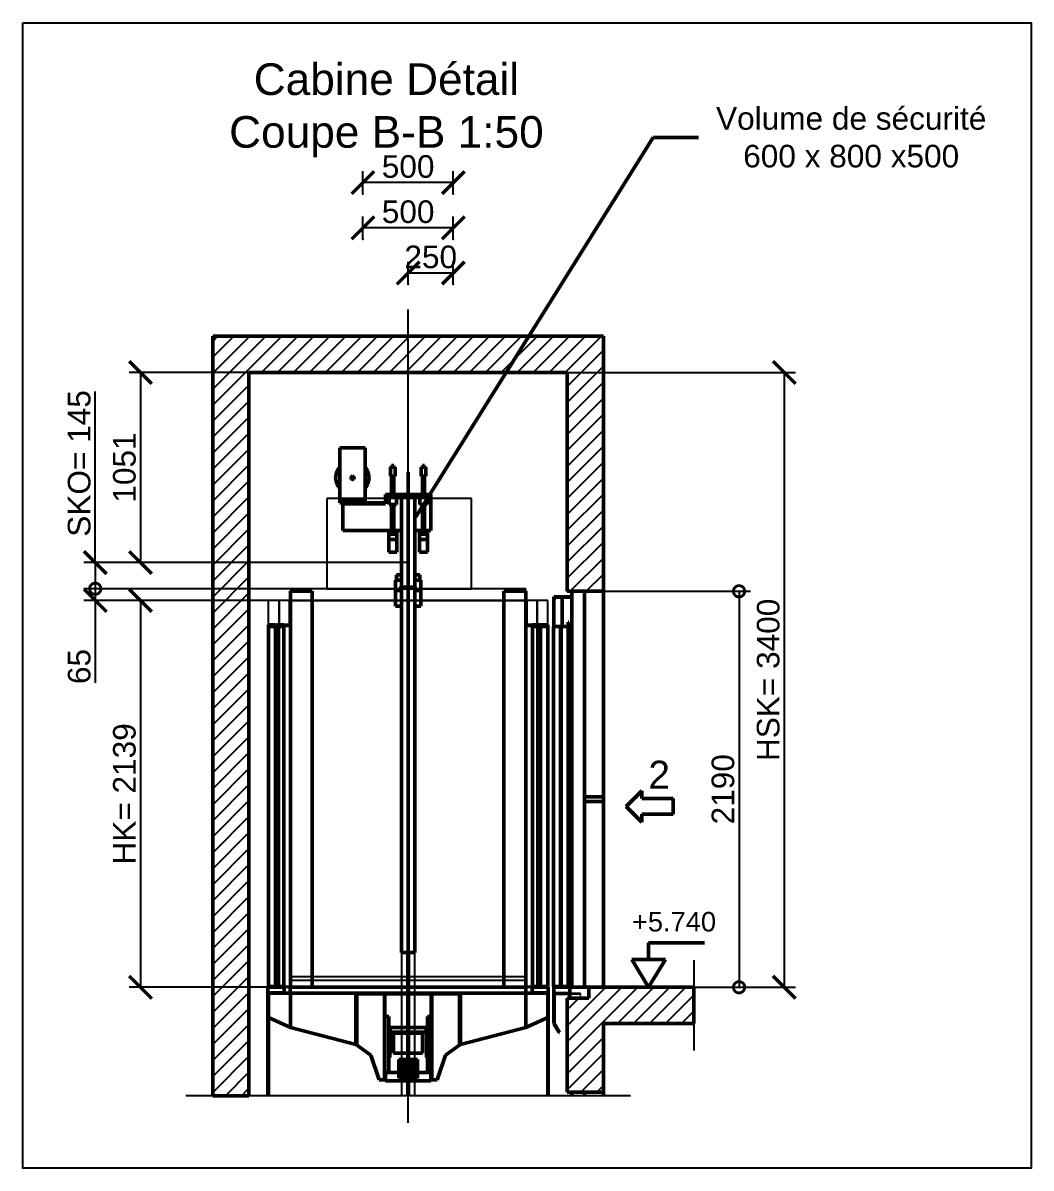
# Model space of a CAD drawing. Header units: millimetres. Extents: x -113 to 79205, y -11371 to 28902.
# Drawn here: x 73630 to 79205, y -250 to 6083 of the extents above; entities that cross this region are included whole.
import ezdxf

# ---------------------------------------------------------------- set-up
doc = ezdxf.new("R2010")
doc.units = ezdxf.units.MM
doc.linetypes.add('AM_ISO02W050', pattern=[7.5, 6, -1.5])
doc.linetypes.add('AM_ISO08W050', pattern=[18, 12, -1.5, 3, -1.5])
for name, color, linetype, lineweight in [('AM_0', 7, 'Continuous', 50), ('AM_5', 3, 'Continuous', 25), ('LDCar-AM_0', 7, 'Continuous', 50), ('LDCar-AM_3', 6, 'AM_ISO02W050', 25), ('LDCar-AM_4', 3, 'Continuous', 25), ('LDCar-AM_6', 2, 'Continuous', 35), ('LDCar-AM_7', 4, 'AM_ISO08W050', 25), ('LDCarFrame-AM_0', 7, 'Continuous', 50), ('LDCarFrame-AM_3', 6, 'AM_ISO02W050', 25), ('LDCarFrame-AM_6', 2, 'Continuous', 35), ('LDForces-AM_0', 7, 'Continuous', 50), ('LDForces-AM_3', 6, 'AM_ISO02W050', 25), ('LDForces-AM_6', 2, 'Continuous', 35), ('LDGovernor-AM_0', 7, 'Continuous', 50), ('LDGovernor-AM_6', 2, 'Continuous', 35), ('LDGuides-AM_0', 7, 'Continuous', 50), ('LDGuides-AM_3', 6, 'AM_ISO02W050', 25), ('LDGuides-AM_6', 2, 'Continuous', 35), ('LDRefugeSpace-AM_3', 6, 'AM_ISO02W050', 25), ('LDRefugeSpace-AM_6', 2, 'Continuous', 35), ('LDShaft-AM_0', 7, 'Continuous', 50), ('LDShaft-AM_4', 3, 'Continuous', 25), ('LDShaft-AM_5', 3, 'Continuous', 25), ('LDShaft-AM_6', 2, 'Continuous', 35), ('LDShaft-AM_7', 4, 'AM_ISO08W050', 25), ('LDShaft-AM_8', 1, 'Continuous', 25)]:
    doc.layers.add(name, color=color, linetype=linetype, lineweight=lineweight)
doc.layers.add('AM_VIEWS', color=1, linetype='Continuous', lineweight=25, plot=False)
doc.styles.add('LD', font='ARIALUNI.TTF')
doc.dimstyles.new('LIFT', dxfattribs={"dimtxt": 2.5, "dimasz": 2.5, "dimexe": 1.25, "dimexo": 0, "dimgap": 0.5, "dimtad": 1, "dimdec": 0, "dimzin": 1, "dimdsep": 46, "dimtxsty": 'LD', "dimblk": 'ARCHTICK', "dimcen": 0, "dimdle": 1, "dimclrd": 3, "dimclre": 3, "dimclrt": 4, "dimadec": 0, "dimazin": 0, "dimtp": 0.1, "dimtm": 0.1, "dimtfac": 0.71, "dimtdec": 0, "dimtix": 1, "dimtmove": 0, "dimatfit": 3, "dimfxl": 1, "dimtolj": 1, "dimarcsym": 0})

# ---------------------------------------------------------------- blocks, each defined once
blk = doc.blocks.new('LD_20150423125456_00000074')
at = {"layer": 'LDCar-AM_4'}
blk.add_line((350, 21710), (-2110, 21710), dxfattribs=at)
blk = doc.blocks.new('LD_20150423125456_00000075')
at = {"layer": 'LDShaft-AM_8'}
for p, q in [((-1960, 25528.8), (-1578.8, 25910)), ((-1960, 25617.2), (-1667.2, 25910)), ((-1960, 25705.6), (-1755.6, 25910)), ((-1960, 25793.9), (-1843.9, 25910)), ((-1960, 25882.3), (-1932.3, 25910)), ((-1690.4, 25710), (-1490.4, 25910)), ((-1602, 25710), (-1402, 25910)), ((-1513.6, 25710), (-1313.6, 25910)), ((-1425.2, 25710), (-1225.2, 25910)), ((-1336.8, 25710), (-1136.8, 25910)), ((-1248.4, 25710), (-1048.4, 25910)), ((-1160.1, 25710), (-960.1, 25910)), ((-1071.7, 25710), (-871.7, 25910)), ((-983.3, 25710), (-783.3, 25910)), ((-894.9, 25710), (-694.9, 25910)), ((-806.5, 25710), (-606.5, 25910)), ((-718.1, 25710), (-518.1, 25910)), ((-629.7, 25710), (-429.7, 25910)), ((-541.3, 25710), (-341.3, 25910)), ((-453, 25710), (-253, 25910)), ((-364.6, 25710), (-164.6, 25910)), ((-276.2, 25710), (-76.2, 25910)), ((-187.8, 25710), (12.2, 25910)), ((-99.4, 25710), (100.6, 25910)), ((-11, 25710), (189, 25910)), ((0, 25632.6), (200, 25832.6)), ((0, 25544.2), (200, 25744.2)), ((0, 25455.8), (200, 25655.8)), ((-1960, 25440.4), (-1760, 25640.4)), ((-1960, 25352), (-1760, 25552)), ((0, 25367.5), (200, 25567.5)), ((-1960, 25263.6), (-1760, 25463.6)), ((0, 25279.1), (200, 25479.1)), ((-1960, 25175.2), (-1760, 25375.2)), ((0, 25190.7), (200, 25390.7)), ((-1960, 25086.8), (-1760, 25286.8)), ((0, 25102.3), (200, 25302.3)), ((0, 25013.9), (200, 25213.9)), ((-1960, 24998.4), (-1760, 25198.4)), ((-1960, 24910.1), (-1760, 25110.1)), ((0, 24925.5), (200, 25125.5)), ((-1960, 24821.7), (-1760, 25021.7)), ((0, 24837.1), (200, 25037.1)), ((-1960, 24733.3), (-1760, 24933.3)), ((0, 24748.7), (200, 24948.7)), ((-1960, 24644.9), (-1760, 24844.9)), ((0, 24660.3), (200, 24860.3)), ((0, 24572), (200, 24772)), ((-1960, 24556.5), (-1760, 24756.5)), ((-1960, 24468.1), (-1760, 24668.1)), ((16.4, 24500), (200, 24683.6)), ((-1960, 24379.7), (-1760, 24579.7)), ((104.8, 24500), (200, 24595.2)), ((-1960, 24291.3), (-1760, 24491.3)), ((193.2, 24500), (200, 24506.8)), ((-1960, 24203), (-1760, 24403)), ((-1960, 24114.6), (-1760, 24314.6)), ((-1960, 24026.2), (-1760, 24226.2)), ((-1960, 23937.8), (-1760, 24137.8)), ((-1960, 23849.4), (-1760, 24049.4)), ((-1960, 23761), (-1760, 23961)), ((-1960, 23672.6), (-1760, 23872.6)), ((-1960, 23584.2), (-1760, 23784.2)), ((-1960, 23495.8), (-1760, 23695.8)), ((-1960, 23407.5), (-1760, 23607.5)), ((-1960, 23319.1), (-1760, 23519.1)), ((-1960, 23230.7), (-1760, 23430.7)), ((-1960, 23142.3), (-1760, 23342.3)), ((-1960, 23053.9), (-1760, 23253.9)), ((-1960, 22965.5), (-1760, 23165.5)), ((-1960, 22877.1), (-1760, 23077.1)), ((-1960, 22788.7), (-1760, 22988.7)), ((-1960, 22700.3), (-1760, 22900.3)), ((-1960, 22612), (-1760, 22812)), ((-1960, 22523.6), (-1760, 22723.6)), ((-1960, 22435.2), (-1760, 22635.2)), ((-1960, 22346.8), (-1760, 22546.8)), ((-1960, 22258.4), (-1760, 22458.4)), ((-1960, 22170), (-1760, 22370)), ((0, 21920.3), (389.7, 22310)), ((0, 22008.7), (301.3, 22310)), ((0, 22097.1), (212.9, 22310)), ((120, 22305.5), (124.5, 22310)), ((278.1, 22110), (478.1, 22310)), ((366.5, 22110), (566.5, 22310)), ((454.9, 22110), (654.9, 22310)), ((-1960, 22081.6), (-1760, 22281.6)), ((0, 22185.5), (64.5, 22250)), ((543.2, 22110), (700, 22266.8)), ((-1960, 21993.2), (-1760, 22193.2)), ((631.6, 22110), (700, 22178.4)), ((-1960, 21904.9), (-1760, 22104.9)), ((-1960, 21816.5), (-1760, 22016.5)), ((0, 21831.9), (200, 22031.9)), ((-1960, 21728.1), (-1760, 21928.1)), ((0, 21743.5), (200, 21943.5)), ((74.9, 21730), (200, 21855.1)), ((-1889.7, 21710), (-1760, 21839.7)), ((-1801.3, 21710), (-1760, 21751.3)), ((163.2, 21730), (200, 21766.8))]:
    blk.add_line(p, q, dxfattribs=at)
blk = doc.blocks.new('LD_20150423125456_00000076')
at = {"layer": 'LDShaft-AM_0'}
for p, q in [((-837.2, 24912.4), (475.2, 27010)), ((475.2, 27010), (725.2, 27010))]:
    blk.add_line(p, q, dxfattribs=at)
blk.add_solid([(-930, 24764), (-861.9, 24927.8), (-812.5, 24896.9), (-930, 24764)], dxfattribs=at)
at = {"layer": 'LDShaft-AM_0', "insert": (1570, 27010), "char_height": 125, "attachment_point": 5, "style": 'LD'}
blk.add_mtext('\\fArial Unicode MS|b0|i0|u0;\\C256;Volume de sécurité\\P600 x 800 x500 ', dxfattribs=at)
blk = doc.blocks.new('LD_20150423125456_00000077')
at = {"layer": 'LDShaft-AM_0'}
for p, q in [((-1800, 25910), (-1960, 25910)), ((-1960, 25910), (-1960, 21710)), ((-1760, 25910), (-1800, 25910)), ((0, 25910), (-1760, 25910)), ((40, 25910), (0, 25910)), ((200, 25910), (40, 25910)), ((200, 24500), (200, 25910)), ((-1760, 21710), (-1760, 25710)), ((-1760, 25710), (0, 25710)), ((0, 25710), (0, 24500)), ((0, 24500), (40, 24500)), ((40, 24500), (200, 24500)), ((200, 23362.5), (200, 24500)), ((95.5, 23362.5), (200, 23362.5)), ((200, 23337.5), (95.5, 23337.5)), ((200, 23337.5), (200, 23362.5)), ((200, 22310), (200, 23337.5)), ((120, 22309.9999), (120, 22250)), ((200, 22309.9999), (120, 22309.9999)), ((700, 22309.9999), (200, 22309.9999)), ((700, 22109.9999), (700, 22309.9999)), ((0, 22250), (0, 21730)), ((40, 22250), (0, 22250)), ((120, 22250), (40, 22250)), ((200, 21730), (200, 22109.9999)), ((200, 22109.9999), (700, 22109.9999)), ((0, 21730), (40, 21730)), ((40, 21730), (200, 21730)), ((200, 21710), (200, 21730)), ((-1960, 21710), (-1800, 21710)), ((-1800, 21710), (-1760, 21710))]:
    blk.add_line(p, q, dxfattribs=at)
blk = doc.blocks.new('LD_20150423125456_00000078')
at = {"layer": 'LDForces-AM_0'}
for p, q in [((-96.5, 470), (-97.5, 470)), ((-97.5, 470), (-97.5, 420)), ((-96.5, 470), (-97.5, 470)), ((-97.5, 470), (-97.5, 420)), ((-93.8, 470), (-96.5, 470)), ((-93.8, 470), (-96.5, 470)), ((-89.8, 470), (-93.8, 470)), ((-89.8, 470), (-93.8, 470)), ((-90.5, 480), (-91, 480)), ((-91, 480), (-91, 470)), ((-90.5, 480), (-91, 480)), ((-91, 480), (-91, 470)), ((-89.2, 480), (-90.5, 480)), ((-89.2, 480), (-90.5, 480)), ((-85, 470), (-89.8, 470)), ((-85, 470), (-89.8, 470)), ((-87.3, 480), (-89.2, 480)), ((-87.3, 480), (-89.2, 480)), ((-85, 480), (-87.3, 480)), ((-85, 480), (-87.3, 480)), ((-82.7, 480), (-85, 480)), ((-82.7, 480), (-85, 480)), ((-80.2, 470), (-85, 470)), ((-80.2, 470), (-85, 470)), ((-80.8, 480), (-82.7, 480)), ((-80.8, 480), (-82.7, 480)), ((-79.5, 480), (-80.8, 480)), ((-79.5, 480), (-80.8, 480)), ((-76.2, 470), (-80.2, 470)), ((-76.2, 470), (-80.2, 470)), ((-79, 480), (-79.5, 480)), ((-79, 480), (-79.5, 480)), ((-79, 470), (-79, 480)), ((-79, 470), (-79, 480)), ((-73.5, 470), (-76.2, 470)), ((-73.5, 470), (-76.2, 470)), ((-72.5, 470), (-73.5, 470)), ((-72.5, 470), (-73.5, 470)), ((-72.5, 420), (-72.5, 470)), ((-72.5, 420), (-72.5, 470)), ((73.5, 470), (72.5, 470)), ((72.5, 470), (72.5, 420)), ((73.5, 470), (72.5, 470)), ((72.5, 470), (72.5, 420)), ((76.2, 470), (73.5, 470)), ((76.2, 470), (73.5, 470)), ((80.2, 470), (76.2, 470)), ((80.2, 470), (76.2, 470)), ((79.5, 480), (79, 480)), ((79, 480), (79, 470)), ((79.5, 480), (79, 480)), ((79, 480), (79, 470)), ((80.8, 480), (79.5, 480)), ((80.8, 480), (79.5, 480)), ((85, 470), (80.2, 470)), ((85, 470), (80.2, 470)), ((82.7, 480), (80.8, 480)), ((82.7, 480), (80.8, 480)), ((85, 480), (82.7, 480)), ((85, 480), (82.7, 480)), ((87.3, 480), (85, 480)), ((87.3, 480), (85, 480)), ((89.8, 470), (85, 470)), ((89.8, 470), (85, 470)), ((89.2, 480), (87.3, 480)), ((89.2, 480), (87.3, 480)), ((90.5, 480), (89.2, 480)), ((90.5, 480), (89.2, 480)), ((93.8, 470), (89.8, 470)), ((93.8, 470), (89.8, 470)), ((91, 480), (90.5, 480)), ((91, 480), (90.5, 480)), ((91, 470), (91, 480)), ((91, 470), (91, 480)), ((96.5, 470), (93.8, 470)), ((96.5, 470), (93.8, 470)), ((97.5, 470), (96.5, 470)), ((97.5, 470), (96.5, 470)), ((97.5, 420), (97.5, 470)), ((97.5, 420), (97.5, 470)), ((-97.5, 420), (-96.5, 420)), ((-97.5, 420), (-96.5, 420)), ((-96.5, 420), (-93.8, 420)), ((-96.5, 420), (-93.8, 420)), ((-93.8, 420), (-89.8, 420)), ((-93.8, 420), (-89.8, 420)), ((-91, 420), (-91, 320)), ((-91, 420), (-91, 320)), ((-89.8, 420), (-85, 420)), ((-89.8, 420), (-85, 420)), ((-85, 420), (-80.2, 420)), ((-85, 420), (-80.2, 420)), ((-80.2, 420), (-76.2, 420)), ((-80.2, 420), (-76.2, 420)), ((-79, 320), (-79, 420)), ((-79, 320), (-79, 420)), ((-76.2, 420), (-73.5, 420)), ((-76.2, 420), (-73.5, 420)), ((-73.5, 420), (-72.5, 420)), ((-73.5, 420), (-72.5, 420)), ((72.5, 420), (73.5, 420)), ((72.5, 420), (73.5, 420)), ((73.5, 420), (76.2, 420)), ((73.5, 420), (76.2, 420)), ((76.2, 420), (80.2, 420)), ((76.2, 420), (80.2, 420)), ((79, 420), (79, 320)), ((79, 420), (79, 320)), ((80.2, 420), (85, 420)), ((80.2, 420), (85, 420)), ((85, 420), (89.8, 420)), ((85, 420), (89.8, 420)), ((89.8, 420), (93.8, 420)), ((89.8, 420), (93.8, 420)), ((91, 320), (91, 420)), ((91, 320), (91, 420)), ((93.8, 420), (96.5, 420)), ((93.8, 420), (96.5, 420)), ((96.5, 420), (97.5, 420)), ((96.5, 420), (97.5, 420)), ((-91, 264), (-91, 120)), ((-91, 264), (-91, 120)), ((-79, 120), (-79, 264)), ((-79, 120), (-79, 264)), ((79, 264), (79, 120)), ((79, 264), (79, 120)), ((91, 120), (91, 264)), ((91, 120), (91, 264)), ((-63, 120), (-107, 120)), ((-107, 120), (-107, 100)), ((-63, 120), (-107, 120)), ((-107, 120), (-107, 100)), ((-63, 100), (-107, 100)), ((-107, 100), (-107, 70)), ((-63, 100), (-107, 100)), ((-107, 100), (-107, 70)), ((-107, 100), (-63, 100)), ((-107, 100), (-63, 100)), ((-107, 70), (-63, 70)), ((-63, 70), (-107, 70)), ((-107, 70), (-107, 0)), ((-107, 70), (-63, 70)), ((-63, 70), (-107, 70)), ((-107, 70), (-107, 0)), ((-91, 120), (-90.5, 120)), ((-91, 120), (-90.5, 120)), ((-90.5, 120), (-89.2, 120)), ((-90.5, 120), (-89.2, 120)), ((-89.2, 120), (-87.3, 120)), ((-89.2, 120), (-87.3, 120)), ((-87.3, 120), (-85, 120)), ((-87.3, 120), (-85, 120)), ((-85, 120), (-82.7, 120)), ((-85, 120), (-82.7, 120)), ((-82.7, 120), (-80.8, 120)), ((-82.7, 120), (-80.8, 120)), ((-80.8, 120), (-79.5, 120)), ((-80.8, 120), (-79.5, 120)), ((-79.5, 120), (-79, 120)), ((-79.5, 120), (-79, 120)), ((-63, 100), (-63, 120)), ((-63, 100), (-63, 120)), ((-63, 70), (-63, 100)), ((-63, 70), (-63, 100)), ((-63, 0), (-63, 70)), ((-63, 0), (-63, 70)), ((107, 120), (63, 120)), ((63, 120), (63, 100)), ((107, 120), (63, 120)), ((63, 120), (63, 100)), ((107, 100), (63, 100)), ((63, 100), (63, 70)), ((107, 100), (63, 100)), ((63, 100), (63, 70)), ((63, 100), (107, 100)), ((63, 100), (107, 100)), ((63, 70), (107, 70)), ((107, 70), (63, 70)), ((63, 70), (63, 0)), ((63, 70), (107, 70)), ((107, 70), (63, 70)), ((63, 70), (63, 0)), ((79, 120), (79.5, 120)), ((79, 120), (79.5, 120)), ((79.5, 120), (80.8, 120)), ((79.5, 120), (80.8, 120)), ((80.8, 120), (82.7, 120)), ((80.8, 120), (82.7, 120)), ((82.7, 120), (85, 120)), ((82.7, 120), (85, 120)), ((85, 120), (87.3, 120)), ((85, 120), (87.3, 120)), ((87.3, 120), (89.2, 120)), ((87.3, 120), (89.2, 120)), ((89.2, 120), (90.5, 120)), ((89.2, 120), (90.5, 120)), ((90.5, 120), (91, 120)), ((90.5, 120), (91, 120)), ((107, 100), (107, 120)), ((107, 100), (107, 120)), ((107, 70), (107, 100)), ((107, 70), (107, 100)), ((107, 0), (107, 70)), ((107, 0), (107, 70)), ((-107, 0), (-63, 0)), ((-107, 0), (-63, 0)), ((63, 0), (107, 0)), ((63, 0), (107, 0))]:
    blk.add_line(p, q, dxfattribs=at)
blk = doc.blocks.new('_ArchTick')
at = {"color": 0, "linetype": 'ByBlock', "const_width": 0.15}
blk.add_lwpolyline([(-0.5, -0.5), (0.5, 0.5)], dxfattribs=at)
blk = doc.blocks.new('*D555')
at = {"layer": 'LDShaft-AM_5', "color": 3, "transparency": 16777216}
for p, q in [((76640, 4150), (77902.5, 4150)), ((77840, 4150), (77840, 750)), ((76640, 750), (77902.5, 750))]:
    blk.add_line(p, q, dxfattribs=at)
for p in [(76640.5, 4150), (76640.5, 750)]:
    blk.add_point(p, dxfattribs=at)
at = {"layer": 'LDShaft-AM_5', "color": 3, "transparency": 16777216, "xscale": 125, "yscale": 125, "zscale": 125}
for p, rotation in [((77840, 4150), 90), ((77840, 750), 270)]:
    blk.add_blockref('_ArchTick', p, dxfattribs=dict(at, rotation=rotation))
at = {"layer": 'LDShaft-AM_5', "color": 4, "transparency": 16777216, "insert": (77815, 2450), "char_height": 125, "attachment_point": 8, "rotation": 90, "style": 'LD'}
blk.add_mtext('HSK= 3400', dxfattribs=at)
blk = doc.blocks.new('*D557')
at = {"layer": 'AM_5', "color": 3, "transparency": 16777216}
for p, q in [((75510, 4887.5), (75510, 5012.5)), ((76010, 4887.5), (76010, 5012.5)), ((76010, 4950), (75510, 4950))]:
    blk.add_line(p, q, dxfattribs=at)
for p in [(75510, 4888), (76010, 4888)]:
    blk.add_point(p, dxfattribs=at)
at = {"layer": 'AM_5', "color": 3, "transparency": 16777216, "xscale": 125, "yscale": 125, "zscale": 125, "rotation": 180}
blk.add_blockref('_ArchTick', (75510, 4950), dxfattribs=at)
at = {"layer": 'AM_5', "color": 3, "transparency": 16777216, "xscale": 125, "yscale": 125, "zscale": 125}
blk.add_blockref('_ArchTick', (76010, 4950), dxfattribs=at)
at = {"layer": 'AM_5', "color": 4, "transparency": 16777216, "insert": (75760, 4975), "char_height": 125, "attachment_point": 8, "style": 'LD'}
blk.add_mtext('500', dxfattribs=at)
blk = doc.blocks.new('*D558')
at = {"layer": 'AM_5', "color": 3, "transparency": 16777216}
for p, q in [((75760, 4637.5), (75760, 4762.5)), ((76010, 4637.5), (76010, 4762.5)), ((76010, 4700), (75760, 4700))]:
    blk.add_line(p, q, dxfattribs=at)
for p in [(75760, 4638), (76010, 4638)]:
    blk.add_point(p, dxfattribs=at)
at = {"layer": 'AM_5', "color": 3, "transparency": 16777216, "xscale": 125, "yscale": 125, "zscale": 125}
blk.add_blockref('_ArchTick', (75760, 4700), dxfattribs=at)
at = {"layer": 'AM_5', "color": 3, "transparency": 16777216, "xscale": 125, "yscale": 125, "zscale": 125, "rotation": 180}
blk.add_blockref('_ArchTick', (76010, 4700), dxfattribs=at)
at = {"layer": 'AM_5', "color": 4, "transparency": 16777216, "insert": (75885, 4725), "char_height": 125, "attachment_point": 8, "style": 'LD'}
blk.add_mtext('250', dxfattribs=at)
blk = doc.blocks.new('*D559')
at = {"layer": 'AM_5', "color": 3, "transparency": 16777216}
for p, q in [((75510, 5137.5), (75510, 5262.5)), ((76010, 5137.5), (76010, 5262.5)), ((76010, 5200), (75510, 5200))]:
    blk.add_line(p, q, dxfattribs=at)
for p in [(75510, 5138), (76010, 5138)]:
    blk.add_point(p, dxfattribs=at)
at = {"layer": 'AM_5', "color": 3, "transparency": 16777216, "xscale": 125, "yscale": 125, "zscale": 125, "rotation": 180}
blk.add_blockref('_ArchTick', (75510, 5200), dxfattribs=at)
at = {"layer": 'AM_5', "color": 3, "transparency": 16777216, "xscale": 125, "yscale": 125, "zscale": 125}
blk.add_blockref('_ArchTick', (76010, 5200), dxfattribs=at)
at = {"layer": 'AM_5', "color": 4, "transparency": 16777216, "insert": (75760, 5225), "char_height": 125, "attachment_point": 8, "style": 'LD'}
blk.add_mtext('500', dxfattribs=at)
blk = doc.blocks.new('LD_20150423125456_0000007A')
at = {"layer": 'LDShaft-AM_7'}
blk.add_line((0, -750), (0, 3750), dxfattribs=at)
blk = doc.blocks.new('LD_20150423125456_0000007B')
at = {"layer": 'LDCar-AM_3'}
for p, q in [((650, 2204), (-650, 2204)), ((-650, 2204), (-650, 2139)), ((650, 2139), (650, 2204)), ((-773, 2139), (-773, 4)), ((-713, 2139), (-773, 2139)), ((-713, 2139), (-713, 4)), ((-650, 2139), (-713, 2139)), ((-713, 4), (-713, 2139)), ((-650, 2139), (-650, 4)), ((650, 2139), (-650, 2139)), ((-650, 4), (-650, 2139)), ((-650, 2139), (650, 2139)), ((650, 2139), (650, 4)), ((713, 2139), (650, 2139)), ((650, 4), (650, 2139)), ((713, 4), (713, 2139)), ((713, 2139), (713, 4)), ((773, 2139), (713, 2139)), ((773, 4), (773, 2139)), ((-773, 4), (-713, 4)), ((-713, 4), (-650, 4)), ((-651.5, 4), (-686.5, 4)), ((-686.5, 4), (-686.5, 0)), ((-686.5, 0), (-651.5, 0)), ((651.5, 4), (-651.5, 4)), ((-651.5, 4), (-651.5, 0)), ((-651.5, 0), (-651.5, 4)), ((-651.5, 0), (651.5, 0)), ((-650, 4), (650, 4)), ((650, 4), (713, 4)), ((651.5, 0), (651.5, 4)), ((686.5, 4), (651.5, 4)), ((651.5, 4), (651.5, 0)), ((651.5, 0), (686.5, 0)), ((686.5, 0), (686.5, 4)), ((713, 4), (773, 4))]:
    blk.add_line(p, q, dxfattribs=at)
blk = doc.blocks.new('LD_20150423125456_0000007C')
at = {"layer": 'LDCarFrame-AM_0'}
for p, q in [((-37.5, 2284), (-70, 2284)), ((-70, 2284), (-70, 2281)), ((-70, 2281), (-70, 2230)), ((70, 2284), (37.5, 2284)), ((70, 2281), (70, 2284)), ((70, 2230), (70, 2281)), ((-530, 2223.5), (-650, 2223.5)), ((-650, 2223.5), (-650, 33)), ((-530, 33), (-530, 2223.5)), ((-70, 2230), (-70, 2227)), ((-37.5, 2230), (-70, 2230)), ((-70, 2230), (-37.5, 2230)), ((-70, 2227), (-70, 2140)), ((-70, 2227), (-37.5, 2227)), ((70, 2230), (37.5, 2230)), ((37.5, 2230), (70, 2230)), ((37.5, 2227), (70, 2227)), ((70, 2227), (70, 2230)), ((70, 2140), (70, 2227)), ((650, 2223.5), (530, 2223.5)), ((530, 2223.5), (530, 33)), ((650, 33), (650, 2223.5)), ((-70, 2140), (-37.5, 2140)), ((37.5, 2140), (70, 2140)), ((-289, 0), (-650, 0)), ((-650, 0), (-650, -190)), ((-289, 0), (-289, -286)), ((-131, 0), (-289, 0)), ((-131, 0), (-131, -194)), ((-131, -3), (-131, 0)), ((131, 0), (-131, 0)), ((131, -194), (131, 0)), ((131, 0), (131, -3)), ((289, 0), (131, 0)), ((289, -286), (289, 0)), ((650, 0), (289, 0)), ((650, -190), (650, 0)), ((-131, -3), (-286, -3)), ((-286, -3), (-286, -286)), ((-286, -286), (-286, -3)), ((-286, -3), (-131, -3)), ((-284, -285), (-284, -3)), ((-131, -129), (-131, -3)), ((-128, -194), (-128, -3)), ((-128, -3), (128, -3)), ((128, -3), (128, -194)), ((131, -3), (131, -129)), ((286, -3), (131, -3)), ((131, -3), (286, -3)), ((284, -3), (284, -285)), ((286, -286), (286, -3)), ((286, -3), (286, -286)), ((-107, -129), (-128, -129)), ((-107, -439), (-107, -129)), ((-107, -189), (-107, -355)), ((-100, -189), (-107, -189)), ((100, -189), (-100, -189)), ((-100, -189), (-100, -215)), ((100, -215), (100, -189)), ((107, -189), (100, -189)), ((128, -129), (107, -129)), ((107, -129), (107, -439)), ((107, -355), (107, -189)), ((-650, -190), (-289, -283.7)), ((-131, -194), (-131, -200)), ((-131, -194), (-128, -194)), ((-131, -200), (-128, -200)), ((-128, -200), (-131, -200)), ((-131, -200), (-131, -255)), ((-128, -200), (-128, -194)), ((-128, -255), (-128, -200)), ((-102, -355), (-102, -194)), ((-102, -194), (-100, -194)), ((-100, -215), (100, -215)), ((100, -194), (102, -194)), ((102, -194), (102, -355)), ((128, -194), (128, -200)), ((128, -194), (131, -194)), ((128, -200), (131, -200)), ((131, -200), (128, -200)), ((128, -200), (128, -255)), ((131, -200), (131, -194)), ((131, -255), (131, -200)), ((289, -283.7), (650, -190)), ((-289, -286), (-286, -286)), ((-286, -284.5), (-284, -285)), ((-286, -286), (-207, -342)), ((-128, -255), (-131, -255)), ((-131, -255), (-131, -294)), ((-131, -255), (-128, -255)), ((-128, -294), (-131, -294)), ((-131, -294), (-131, -479)), ((-131, -294), (-128, -294)), ((-128, -294), (-128, -255)), ((-128, -479), (-128, -294)), ((131, -255), (128, -255)), ((128, -255), (128, -294)), ((128, -255), (131, -255)), ((131, -294), (128, -294)), ((128, -294), (128, -479)), ((128, -294), (131, -294)), ((131, -294), (131, -255)), ((131, -479), (131, -294)), ((207, -342), (286, -286)), ((284, -285), (286, -284.5)), ((286, -286), (289, -286)), ((-207, -342), (-161, -479)), ((-107, -355), (-102, -355)), ((102, -355), (107, -355)), ((161, -479), (207, -342)), ((-125, -439), (-125, -485)), ((-52, -439), (-125, -439)), ((125, -439), (52, -439)), ((125, -485), (125, -439)), ((-161, -479), (-131, -479)), ((-131, -479), (-128, -479)), ((-128, -479), (-125, -479)), ((-125, -485), (125, -485)), ((125, -479), (128, -479)), ((128, -479), (131, -479)), ((131, -479), (161, -479))]:
    blk.add_line(p, q, dxfattribs=at)
at = {"layer": 'LDCarFrame-AM_3'}
for p, q in [((-45, 2250), (-45, 2242)), ((45, 2250), (-45, 2250)), ((-45, 2242), (45, 2242)), ((-41.9, 2250.6), (-42.8, 2250)), ((-42.8, 2242), (-41.9, 2241.4)), ((-40, 2251), (-41.9, 2250.6)), ((-41.9, 2241.4), (-40, 2241)), ((-38.1, 2250.6), (-40, 2251)), ((-40, 2241), (-38.1, 2241.4)), ((-37.2, 2250), (-38.1, 2250.6)), ((-38.1, 2241.4), (-37.2, 2242)), ((45, 2242), (45, 2250)), ((-648, 90), (-648, 70)), ((648, 90), (-648, 90)), ((-648, 70), (-648, 0)), ((648, 70), (-648, 70)), ((648, 70), (648, 90)), ((648, 0), (648, 70)), ((-648, 0), (648, 0))]:
    blk.add_line(p, q, dxfattribs=at)
blk = doc.blocks.new('LD_20150423125456_0000007D')
at = {"layer": 'LDGuides-AM_0'}
for p, q in [((37.5, 1263.5), (-37.5, 1263.5)), ((-37.5, 1263.5), (-37.5, -1263.5)), ((37.5, -1263.5), (37.5, 1263.5)), ((-37.5, -1263.5), (37.5, -1263.5))]:
    blk.add_line(p, q, dxfattribs=at)
blk = doc.blocks.new('LD_20150423125456_0000007E')
at = {"layer": 'LDGuides-AM_3'}
for p, q in [((-5, 1250), (-37.5, 1250)), ((-37.5, 1250), (-37.5, 457)), ((-5, 457), (-5, 1250)), ((5, 1250), (-5, 1250)), ((-5, 1250), (-5, 457)), ((5, 1250), (-5, 1250)), ((-5, 1250), (-5, 457)), ((5, 457), (5, 1250)), ((37.5, 1250), (5, 1250)), ((5, 1250), (5, 457)), ((5, 457), (5, 1250)), ((37.5, 457), (37.5, 1250))]:
    blk.add_line(p, q, dxfattribs=at)
blk = doc.blocks.new('LD_20150423125456_00000080')
at = {"layer": 'LDCarFrame-AM_0'}
for p, q in [((80, 55), (-80, 55)), ((-80, 55), (-80, -55)), ((80, -55), (80, 55)), ((-80, -55), (80, -55))]:
    blk.add_line(p, q, dxfattribs=at)
blk = doc.blocks.new('LD_20150423125456_00000081')
at = {"layer": 'LDCarFrame-AM_0'}
for p, q in [((-37.5, 81), (-65, 81)), ((-65, 81), (-65, 51)), ((65, 81), (37.5, 81)), ((65, 51), (65, 81)), ((-65, 51), (-37.5, 51)), ((37.5, 51), (65, 51))]:
    blk.add_line(p, q, dxfattribs=at)
blk = doc.blocks.new('LD_20150423125456_00000082')
at = {"layer": 'LDCarFrame-AM_0'}
for p, q in [((-52, 51), (-52, -51)), ((-20, 51), (-52, 51)), ((-20, -51), (-20, 51)), ((-20, 51), (-20, -51)), ((-15, 51), (-20, 51)), ((-6, 51), (-15, 51)), ((6, 51), (-6, 51)), ((-6, -51), (-6, 51)), ((15, 51), (6, 51)), ((6, 51), (6, -51)), ((20, 51), (15, 51)), ((20, -51), (20, 51)), ((20, 51), (20, -51)), ((52, 51), (20, 51)), ((52, -51), (52, 51)), ((-52, -51), (-20, -51)), ((-20, -51), (-15, -51)), ((-15, -51), (-6, -51)), ((-6, -51), (6, -51)), ((6, -51), (15, -51)), ((15, -51), (20, -51)), ((20, -51), (52, -51))]:
    blk.add_line(p, q, dxfattribs=at)
blk = doc.blocks.new('LD_20150423125456_00000084')
at = {"layer": 'LDGovernor-AM_0'}
for p, q in [((70, 166), (-70, 166)), ((-70, 166), (-70, -130)), ((70, -130), (70, 166)), ((-85.9, 35.6), (-93, 0)), ((-93, 0), (-85.9, -35.6)), ((-70, 59.4), (-85.9, 35.6)), ((-9.2, 3.8), (-10, 0)), ((-10, 0), (-9.2, -3.8)), ((-7.1, 7.1), (-9.2, 3.8)), ((-3.8, 9.2), (-7.1, 7.1)), ((0, 10), (-3.8, 9.2)), ((3.8, 9.2), (0, 10)), ((7.1, 7.1), (3.8, 9.2)), ((9.2, 3.8), (7.1, 7.1)), ((10, 0), (9.2, 3.8)), ((9.2, -3.8), (10, 0)), ((85.9, 35.6), (70, 59.4)), ((93, 0), (85.9, 35.6)), ((85.9, -35.6), (93, 0)), ((-85.9, -35.6), (-70, -59.4)), ((-9.2, -3.8), (-7.1, -7.1)), ((-7.1, -7.1), (-3.8, -9.2)), ((-3.8, -9.2), (0, -10)), ((0, -10), (3.8, -9.2)), ((3.8, -9.2), (7.1, -7.1)), ((7.1, -7.1), (9.2, -3.8)), ((70, -59.4), (85.9, -35.6)), ((433, -92), (183, -92)), ((183, -92), (183, -98)), ((203, -98), (183, -98)), ((183, -98), (183, -144)), ((183, -98), (433, -98)), ((243, -98), (203, -98)), ((203, -98), (203, -148)), ((270.5, -98), (243, -98)), ((243, -148), (243, -98)), ((373, -98), (345.5, -98)), ((413, -98), (373, -98)), ((373, -98), (373, -148)), ((433, -98), (413, -98)), ((413, -148), (413, -98)), ((433, -98), (433, -92)), ((433, -292), (433, -98)), ((50, -130), (-70, -130)), ((-70, -130), (-70, -138)), ((-70, -130), (70, -130)), ((-70, -138), (50, -138)), ((-53, -138), (-53, -144)), ((183, -138), (-53, -138)), ((-53, -144), (-53, -292)), ((183, -144), (-53, -144)), ((-53, -144), (183, -144)), ((50, -138), (50, -130)), ((183, -144), (183, -138)), ((203, -148), (243, -148)), ((373, -148), (413, -148)), ((-53, -292), (183, -292)), ((183, -292), (217, -292)), ((229, -292), (270.5, -292)), ((345.5, -292), (387, -292)), ((399, -292), (433, -292))]:
    blk.add_line(p, q, dxfattribs=at)
blk = doc.blocks.new('LD_20150423125456_00000085')
at = {"layer": 'LDRefugeSpace-AM_3'}
for p, q in [((400, 250), (-400, 250)), ((-400, 250), (-400, -250)), ((400, -250), (400, 250)), ((-400, -250), (400, -250))]:
    blk.add_line(p, q, dxfattribs=at)
blk = doc.blocks.new('LD_20150423125456_00000086')
at = {"layer": 'LDCarFrame-AM_0'}
for p, q in [((651.5, 33), (-651.5, 33)), ((-651.5, 33), (-651.5, 0)), ((-651.5, 0), (651.5, 0)), ((651.5, 0), (651.5, 33))]:
    blk.add_line(p, q, dxfattribs=at)
blk = doc.blocks.new('LD_20150423125456_00000087')
at = {"layer": 'LDForces-AM_3'}
for p, q in [((-3.7, 0), (-4, 0)), ((-4, 0), (-4, -3449)), ((-3.7, 0), (-4, 0)), ((-4, 0), (-3.7, 0)), ((-3.7, 0), (-4, 0)), ((-4, 0), (-4, -2937)), ((-2.8, 0), (-3.7, 0)), ((-3.7, 0), (-3.7, -3449)), ((-3.7, -3449), (-3.7, 0)), ((-2.8, 0), (-3.7, 0)), ((-1.5, 0), (-2.8, 0)), ((-2.8, 0), (-2.8, -3449)), ((-2.8, -3449), (-2.8, 0)), ((-1.5, 0), (-2.8, 0)), ((0, 0), (-1.5, 0)), ((-1.5, 0), (-1.5, -3449)), ((-1.5, -3449), (-1.5, 0)), ((0, 0), (-1.5, 0)), ((1.5, 0), (0, 0)), ((0, 0), (0, -3449)), ((0, -3449), (0, 0)), ((1.5, 0), (0, 0)), ((2.8, 0), (1.5, 0)), ((1.5, 0), (1.5, -3449)), ((1.5, -3449), (1.5, 0)), ((2.8, 0), (1.5, 0)), ((3.7, 0), (2.8, 0)), ((2.8, 0), (2.8, -3449)), ((2.8, -3449), (2.8, 0)), ((3.7, 0), (2.8, 0)), ((4, 0), (3.7, 0)), ((3.7, 0), (3.7, -3449)), ((3.7, -3449), (3.7, 0)), ((3.7, 0), (4, 0)), ((4, 0), (3.7, 0)), ((4, 0), (3.7, 0)), ((4, -3449), (4, 0)), ((4, -2937), (4, 0)), ((-3.7, 0), (-2.8, 0)), ((-2.8, 0), (-3.7, 0)), ((-2.8, 0), (-1.5, 0)), ((-1.5, 0), (-2.8, 0)), ((-1.5, 0), (0, 0)), ((0, 0), (-1.5, 0)), ((0, 0), (1.5, 0)), ((1.5, 0), (0, 0)), ((1.5, 0), (2.8, 0)), ((2.8, 0), (1.5, 0)), ((2.8, 0), (3.7, 0)), ((3.7, 0), (2.8, 0)), ((-3.7, -443), (-4, -443)), ((-4, -443), (-4, -2937)), ((-2.8, -442.9), (-3.7, -443)), ((-1.5, -442.9), (-2.8, -442.9)), ((0, -442.9), (-1.5, -442.9)), ((1.5, -442.9), (0, -442.9)), ((2.8, -442.9), (1.5, -442.9)), ((3.7, -443), (2.8, -442.9)), ((4, -443), (3.7, -443)), ((4, -2937), (4, -443)), ((-3.7, -609), (-4, -609)), ((-4, -609), (-4, -3449)), ((-3.7, -3449), (-3.7, -609)), ((-2.8, -609), (-3.7, -609)), ((-3.7, -609), (-3.7, -3449)), ((-2.8, -3449), (-2.8, -609)), ((-1.5, -609), (-2.8, -609)), ((-2.8, -609), (-2.8, -3449)), ((-1.5, -3449), (-1.5, -609)), ((0, -609), (-1.5, -609)), ((-1.5, -609), (-1.5, -3449)), ((0, -3449), (0, -609)), ((1.5, -609), (0, -609)), ((0, -609), (0, -3449)), ((1.5, -3449), (1.5, -609)), ((2.8, -609), (1.5, -609)), ((1.5, -609), (1.5, -3449)), ((2.8, -3449), (2.8, -609)), ((3.7, -609), (2.8, -609)), ((2.8, -609), (2.8, -3449)), ((3.7, -3449), (3.7, -609)), ((4, -609), (3.7, -609)), ((3.7, -609), (3.7, -3449)), ((4, -3449), (4, -609)), ((-3.7, -2937), (-4, -2937)), ((-4, -2937), (-3.7, -2937)), ((-4, -2937), (-3.7, -2937)), ((-4, -2937), (-3.7, -2937)), ((-2.8, -2936.9), (-3.7, -2937)), ((-3.7, -2937), (-2.8, -2936.9)), ((-3.7, -2937), (-2.8, -2937.1)), ((-3.7, -2937), (-2.8, -2937)), ((-1.5, -2936.9), (-2.8, -2936.9)), ((-2.8, -2936.9), (-1.5, -2936.9)), ((-2.8, -2937), (-1.5, -2937)), ((-2.8, -2937.1), (-1.5, -2937.1)), ((0, -2936.9), (-1.5, -2936.9)), ((-1.5, -2936.9), (0, -2936.9)), ((-1.5, -2937), (0, -2937)), ((-1.5, -2937.1), (0, -2937.1)), ((0, -2976.5), (-1.5, -2976.8)), ((1.5, -2936.9), (0, -2936.9)), ((0, -2936.9), (1.5, -2936.9)), ((0, -2937), (1.5, -2937)), ((0, -2937.1), (1.5, -2937.1)), ((1.5, -2976.8), (0, -2976.5)), ((2.8, -2936.9), (1.5, -2936.9)), ((1.5, -2936.9), (2.8, -2936.9)), ((1.5, -2937), (2.8, -2937)), ((1.5, -2937.1), (2.8, -2937.1)), ((3.7, -2937), (2.8, -2936.9)), ((2.8, -2936.9), (3.7, -2937)), ((2.8, -2937.1), (3.7, -2937)), ((2.8, -2937), (3.7, -2937)), ((3.7, -2937), (4, -2937)), ((4, -2937), (3.7, -2937)), ((3.7, -2937), (4, -2937)), ((3.7, -2937), (4, -2937)), ((-3.7, -2979), (-4, -2980.5)), ((-4, -2980.5), (-3.7, -2982)), ((-2.8, -2977.7), (-3.7, -2979)), ((-3.7, -2982), (-2.8, -2983.3)), ((-1.5, -2976.8), (-2.8, -2977.7)), ((-2.8, -2983.3), (-1.5, -2984.2)), ((-1.5, -2984.2), (0, -2984.5)), ((0, -2984.5), (1.5, -2984.2)), ((2.8, -2977.7), (1.5, -2976.8)), ((1.5, -2984.2), (2.8, -2983.3)), ((3.7, -2979), (2.8, -2977.7)), ((2.8, -2983.3), (3.7, -2982)), ((4, -2980.5), (3.7, -2979)), ((3.7, -2982), (4, -2980.5))]:
    blk.add_line(p, q, dxfattribs=at)
blk = doc.blocks.new('*D574')
at = {"layer": 'LDShaft-AM_5', "color": 3, "transparency": 16777216}
for p, q in [((75760, 4150), (74217.5, 4150)), ((74280, 4150), (74280, 3099)), ((75760, 3099), (74217.5, 3099))]:
    blk.add_line(p, q, dxfattribs=at)
for p in [(75759.5, 4150), (75759.5, 3099)]:
    blk.add_point(p, dxfattribs=at)
at = {"layer": 'LDShaft-AM_5', "color": 3, "transparency": 16777216, "xscale": 125, "yscale": 125, "zscale": 125}
for p, rotation in [((74280, 4150), 90), ((74280, 3099), 270)]:
    blk.add_blockref('_ArchTick', p, dxfattribs=dict(at, rotation=rotation))
at = {"layer": 'LDShaft-AM_5', "color": 4, "transparency": 16777216, "insert": (74255, 3624.5), "char_height": 125, "attachment_point": 8, "rotation": 90, "style": 'LD'}
blk.add_mtext('1051', dxfattribs=at)
blk = doc.blocks.new('_DotSmall')
at = {"color": 0, "linetype": 'ByBlock', "const_width": 0.5}
blk.add_lwpolyline([(-0.0625, 0, 1), (0.0625, 0, 1)], format="xyb", close=True, dxfattribs=at)
blk = doc.blocks.new('*D575')
at = {"layer": 'LDShaft-AM_5', "color": 3, "transparency": 16777216}
for p, q in [((74030, 3099), (74030, 4045)), ((75760, 3099), (73967.5, 3099)), ((74030, 3099), (74030, 2954)), ((75760, 2954), (73967.5, 2954))]:
    blk.add_line(p, q, dxfattribs=at)
for p in [(75759.5, 3099), (75759.5, 2954)]:
    blk.add_point(p, dxfattribs=at)
at = {"layer": 'LDShaft-AM_5', "color": 3, "transparency": 16777216, "xscale": 125, "yscale": 125, "zscale": 125}
for name, p, rotation in [('_ArchTick', (74030, 3099), 270), ('_DotSmall', (74030, 2954), 90)]:
    blk.add_blockref(name, p, dxfattribs=dict(at, rotation=rotation))
at = {"layer": 'LDShaft-AM_5', "color": 4, "transparency": 16777216, "insert": (74005, 3647), "char_height": 125, "attachment_point": 8, "rotation": 90, "style": 'LD'}
blk.add_mtext('SKO= 145', dxfattribs=at)
blk = doc.blocks.new('*D576')
at = {"layer": 'LDShaft-AM_5', "color": 3, "transparency": 16777216}
for p, q in [((75760, 2889), (74217.5, 2889)), ((74280, 2889), (74280, 750)), ((75760, 750), (74217.5, 750))]:
    blk.add_line(p, q, dxfattribs=at)
for p in [(75759.5, 2889), (75759.5, 750)]:
    blk.add_point(p, dxfattribs=at)
at = {"layer": 'LDShaft-AM_5', "color": 3, "transparency": 16777216, "xscale": 125, "yscale": 125, "zscale": 125}
for p, rotation in [((74280, 2889), 90), ((74280, 750), 270)]:
    blk.add_blockref('_ArchTick', p, dxfattribs=dict(at, rotation=rotation))
at = {"layer": 'LDShaft-AM_5', "color": 4, "transparency": 16777216, "insert": (74255, 1819.5), "char_height": 125, "attachment_point": 8, "rotation": 90, "style": 'LD'}
blk.add_mtext('HK= 2139', dxfattribs=at)
blk = doc.blocks.new('*D577')
at = {"layer": 'LDShaft-AM_5', "color": 3, "transparency": 16777216}
for p, q in [((75760, 2954), (73967.5, 2954)), ((74030, 2954), (74030, 2889)), ((75760, 2889), (73967.5, 2889)), ((74030, 2889), (74030, 2434))]:
    blk.add_line(p, q, dxfattribs=at)
for p in [(75759.5, 2954), (75759.5, 2889)]:
    blk.add_point(p, dxfattribs=at)
at = {"layer": 'LDShaft-AM_5', "color": 3, "transparency": 16777216, "xscale": 125, "yscale": 125, "zscale": 125}
for name, p, rotation in [('_DotSmall', (74030, 2954), 270), ('_ArchTick', (74030, 2889), 90)]:
    blk.add_blockref(name, p, dxfattribs=dict(at, rotation=rotation))
at = {"layer": 'LDShaft-AM_5', "color": 4, "transparency": 16777216, "insert": (74005, 2524), "char_height": 125, "attachment_point": 8, "rotation": 90, "style": 'LD'}
blk.add_mtext('65', dxfattribs=at)
blk = doc.blocks.new('LD_20150423125456_00000088')
at = {"layer": 'LDCar-AM_0'}
for p, q in [((-122, 2139), (-125, 2139)), ((-125, 2139), (-125, 2000)), ((-122, 2003), (-122, 2139)), ((-125, 2000), (-90, 2000)), ((-90, 2003), (-122, 2003)), ((-90, 2000), (-90, 2003)), ((-87.5, 2003), (-90, 2003)), ((-90, 2000), (-87.5, 2000)), ((-47.5, 2005), (-87.5, 2005)), ((-87.5, 2005), (-87.5, 5)), ((-47.5, 5), (-47.5, 2005)), ((-45, 2003), (-47.5, 2003)), ((-47.5, 2000), (-45, 2000)), ((-45, 2000), (-45, 2003)), ((-2.5, 2005), (-42.5, 2005)), ((-42.5, 2005), (-42.5, 5)), ((-2.5, 5), (-2.5, 2005)), ((0, 0), (-90, 0)), ((-90, 0), (-90, -30)), ((-87.5, 5), (-47.5, 5)), ((-42.5, 5), (-2.5, 5)), ((0, -30), (0, 0)), ((-125, -33), (-125, -223)), ((-3, -33), (-125, -33)), ((-90, -30), (0, -30)), ((0, -30), (-3, -30)), ((-3, -30), (-3, -600)), ((-3, -168), (-3, -33)), ((0, -600), (0, -30)), ((-125, -223), (-3, -168))]:
    blk.add_line(p, q, dxfattribs=at)
at = {"layer": 'LDCar-AM_3'}
for p, q in [((-47.5, 1990), (-87.5, 1990)), ((-87.5, 1990), (-87.5, 0)), ((-47.5, 0), (-47.5, 1990)), ((-2.5, 1990), (-42.5, 1990)), ((-42.5, 1990), (-42.5, 0)), ((-2.5, 0), (-2.5, 1990)), ((-87.5, 0), (-47.5, 0)), ((-42.5, 0), (-2.5, 0))]:
    blk.add_line(p, q, dxfattribs=at)
blk = doc.blocks.new('LD_20150423125456_00000089')
at = {"layer": 'LDCar-AM_0'}
for p, q in [((125, 2139), (122, 2139)), ((122, 2139), (122, 2003)), ((125, 2000), (125, 2139)), ((2.5, 2005), (2.5, 5)), ((42.5, 2005), (2.5, 2005)), ((42.5, 5), (42.5, 2005)), ((47.5, 2003), (45, 2003)), ((45, 2003), (45, 2000)), ((45, 2000), (47.5, 2000)), ((47.5, 2005), (47.5, 5)), ((87.5, 2005), (47.5, 2005)), ((87.5, 5), (87.5, 2005)), ((122, 2003), (87.5, 2003)), ((87.5, 2000), (125, 2000)), ((0, 0), (0, -30)), ((90, 0), (0, 0)), ((2.5, 5), (42.5, 5)), ((47.5, 5), (87.5, 5)), ((90, -30), (90, 0)), ((3, -30), (0, -30)), ((0, -30), (0, -600)), ((0, -30), (90, -30)), ((3, -600), (3, -30)), ((125, -33), (3, -33)), ((3, -33), (3, -168)), ((125, -223), (125, -33)), ((3, -168), (125, -223))]:
    blk.add_line(p, q, dxfattribs=at)
at = {"layer": 'LDCar-AM_3'}
for p, q in [((42.5, 1990), (2.5, 1990)), ((2.5, 1990), (2.5, 0)), ((42.5, 0), (42.5, 1990)), ((87.5, 1990), (47.5, 1990)), ((47.5, 1990), (47.5, 0)), ((87.5, 0), (87.5, 1990)), ((2.5, 0), (42.5, 0)), ((47.5, 0), (87.5, 0))]:
    blk.add_line(p, q, dxfattribs=at)
blk = doc.blocks.new('LD_20150423125456_0000008A')
at = {"layer": 'LDShaft-AM_0'}
for p, q in [((20.5, 2190), (-50, 2190)), ((-50, 2190), (-50, 2170)), ((20.5, 2170), (20.5, 2190))]:
    blk.add_line(p, q, dxfattribs=at)
blk = doc.blocks.new('LD_20150423125456_0000008B')
at = {"layer": 'LDShaft-AM_4'}
blk.add_line((700, 150), (700, -350.0001), dxfattribs=at)
blk = doc.blocks.new('LD_20150423125456_0000008C')
at = {"layer": 'LDShaft-AM_0'}
for p, q in [((20.5, 2190), (-50, 2190)), ((-50, 2190), (-50, 0)), ((20.5, 0), (20.5, 2190)), ((-50, 0), (20.5, 0))]:
    blk.add_line(p, q, dxfattribs=at)
blk = doc.blocks.new('LD_20150423125456_0000008D')
at = {"layer": 'LDShaft-AM_0'}
for p, q in [((700, 0), (15, 0)), ((15, 0), (15, -60)), ((700, -0.0001), (700, 0)), ((15, -60), (120, -60))]:
    blk.add_line(p, q, dxfattribs=at)
blk = doc.blocks.new('LD_ENTRY_R')
for p, q in [((0, 0), (141, 141)), ((141, 70), (141, 141)), ((0, 0), (141, -141)), ((141, 70), (422, 70)), ((422, -70), (422, 70)), ((141, -70), (422, -70)), ((141, -70), (141, -141))]:
    blk.add_line(p, q)
blk = doc.blocks.new('LD_20150423125456_0000008E')
at = {"layer": 'LDCar-AM_0', "xscale": 0.617, "yscale": 0.617, "zscale": 0.617}
blk.add_blockref('LD_ENTRY_R', (0, 0), dxfattribs=at)
at = {"layer": 'LDCar-AM_0', "style": 'LD'}
blk.add_text('2', height=154.25, dxfattribs=at).set_placement((123.4, 98.72))
blk = doc.blocks.new('LD_ENTRY_FLOOR_R')
for p, q in [((0, 0), (-150, 250)), ((150, 250), (0, 0))]:
    blk.add_line(p, q)
at = {"layer": 'AM_0'}
for p, q in [((0, 398), (500, 398)), ((0, 250), (0, 398)), ((-150, 250), (150, 250))]:
    blk.add_line(p, q, dxfattribs=at)
blk = doc.blocks.new('LD_20150423125456_0000008F')
at = {"layer": 'LDCar-AM_0', "xscale": 0.617, "yscale": 0.617, "zscale": 0.617}
blk.add_blockref('LD_ENTRY_FLOOR_R', (0, 0), dxfattribs=at)
at = {"layer": 'LDCar-AM_0', "style": 'LD'}
blk.add_text('+5.740', height=107.975, dxfattribs=at).set_placement((-92.55, 308.5))
blk = doc.blocks.new('*D586')
at = {"layer": 'AM_5', "color": 3, "transparency": 16777216}
for p, q in [((76640, 2940), (77652.5, 2940)), ((77590, 2940), (77590, 750)), ((76640, 750), (77652.5, 750))]:
    blk.add_line(p, q, dxfattribs=at)
for p in [(76640.5, 2940), (76640.5, 750)]:
    blk.add_point(p, dxfattribs=at)
at = {"layer": 'AM_5', "color": 3, "transparency": 16777216, "xscale": 125, "yscale": 125, "zscale": 125}
for p, rotation in [((77590, 2940), 90), ((77590, 750), 270)]:
    blk.add_blockref('_DotSmall', p, dxfattribs=dict(at, rotation=rotation))
at = {"layer": 'AM_5', "color": 4, "transparency": 16777216, "insert": (77565, 1845), "char_height": 125, "attachment_point": 8, "rotation": 90, "style": 'LD'}
blk.add_mtext('2190', dxfattribs=at)
blk = doc.blocks.new('LD_20150423125456_00000090')
at = {"layer": 'LDCar-AM_0'}
for p, q in [((-150, 2160), (-150, 2140)), ((-50, 2160), (-150, 2160)), ((-147, 2140), (-147, 2157)), ((-147, 2157), (-50, 2157)), ((-104, 2157), (-104, 1995)), ((-104, 1995), (-104, 2157)), ((-150, 2140), (-150, 1995)), ((-150, 2140), (-147, 2140)), ((-113, 1995), (-151, 1995)), ((-151, 1995), (-151, 5)), ((-113, 5), (-113, 1995)), ((-70, 1995), (-108, 1995)), ((-108, 1995), (-108, 5)), ((-67, 2020), (-70, 2020)), ((-70, 2020), (-70, 2000)), ((-70, 2000), (-50, 2000)), ((-70, 5), (-70, 1995)), ((-67, 2003), (-67, 2020)), ((-50, 2003), (-67, 2003)), ((-151, 5), (-113, 5)), ((-150, 5), (-150, 0)), ((-60, 0), (-150, 0)), ((-150, 0), (-150, -34)), ((-150, 0), (-104, 0)), ((-108, 5), (-70, 5)), ((-104, 5), (-104, 0)), ((-104, 0), (-104, 5)), ((-104, 0), (-50, 0)), ((-60, -34), (-60, 0)), ((-147, -34), (-150, -34)), ((-150, -34), (-150, -200)), ((-150, -34), (-60, -34)), ((-147, -200), (-147, -34)), ((-150, -200), (-147, -200)), ((-147.2, -200.2), (-149.8, -201.8)), ((-149.8, -201.8), (-119.8, -250.8)), ((-117.2, -249.2), (-147.2, -200.2)), ((-119.8, -250.8), (-117.2, -249.2))]:
    blk.add_line(p, q, dxfattribs=at)
at = {"layer": 'LDCar-AM_3'}
for p, q in [((-113, 1995), (-151, 1995)), ((-151, 1995), (-151, 5)), ((-113, 5), (-113, 1995)), ((-70, 1995), (-108, 1995)), ((-108, 1995), (-108, 5)), ((-70, 5), (-70, 1995)), ((-151, 5), (-113, 5)), ((-108, 5), (-70, 5))]:
    blk.add_line(p, q, dxfattribs=at)
at = {"layer": 'LDCar-AM_7'}
for p, q in [((-147, -34), (-147, -37)), ((-1, -34), (-147, -34)), ((-147, -37), (-4, -37)), ((-4, -37), (-4, -46)), ((-4, -46), (-1, -46)), ((-1, -46), (-1, -34))]:
    blk.add_line(p, q, dxfattribs=at)

msp = doc.modelspace()

# ---------------------------------------------------------------- linework, layer by layer
at = {"layer": 'AM_VIEWS'}
msp.add_lwpolyline([(73630, 6083.3), (79204.8, 6083.3), (79204.8, -250), (73630, -250)], close=True, dxfattribs=at)

# ---------------------------------------------------------------- block references
at = {"layer": 'LDCar-AM_6'}
for name, p in [('LD_20150423125456_0000007B', (75760, 750)), ('LD_20150423125456_00000089', (74985, 750)), ('LD_20150423125456_00000088', (76535, 750)), ('LD_20150423125456_00000090', (76715, 750)), ('LD_20150423125456_0000008E', (76965, 1750)), ('LD_20150423125456_0000008F', (77090, 750)), ('LD_20150423125456_00000074', (76640, -21560))]:
    msp.add_blockref(name, p, dxfattribs=at)
at = {"layer": 'LDCarFrame-AM_6'}
for name, p in [('LD_20150423125456_0000007C', (75760, 717)), ('LD_20150423125456_00000081', (75760, 2950)), ('LD_20150423125456_00000086', (75760, 717)), ('LD_20150423125456_00000080', (75760, 441)), ('LD_20150423125456_00000082', (75760, 299))]:
    msp.add_blockref(name, p, dxfattribs=at)
at = {"layer": 'LDForces-AM_6'}
for name, p in [('LD_20150423125456_00000078', (75760, 3156)), ('LD_20150423125456_00000087', (75760, 3599))]:
    msp.add_blockref(name, p, dxfattribs=at)
at = {"layer": 'LDGovernor-AM_6'}
msp.add_blockref('LD_20150423125456_00000084', (75452, 3568), dxfattribs=at)
at = {"layer": 'LDGuides-AM_6'}
for name, p in [('LD_20150423125456_0000007D', (75760, 2206.5)), ('LD_20150423125456_0000007E', (75760, -307))]:
    msp.add_blockref(name, p, dxfattribs=at)
at = {"layer": 'LDRefugeSpace-AM_6'}
msp.add_blockref('LD_20150423125456_00000085', (75710, 3204), dxfattribs=at)
at = {"layer": 'LDShaft-AM_6'}
for name, p in [('LD_20150423125456_00000076', (76640, -21560)), ('LD_20150423125456_0000007A', (75760, 750)), ('LD_20150423125456_00000075', (76640, -21560)), ('LD_20150423125456_00000077', (76640, -21560)), ('LD_20150423125456_0000008C', (76715, 750)), ('LD_20150423125456_0000008B', (76640, 750)), ('LD_20150423125456_0000008D', (76640, 750)), ('LD_20150423125456_0000008A', (76715, -2020))]:
    msp.add_blockref(name, p, dxfattribs=at)

# ---------------------------------------------------------------- texts
at = {"layer": 'LDShaft-AM_0', "insert": (75640, 5600), "char_height": 175, "attachment_point": 5, "style": 'LD'}
msp.add_mtext('\\fArial Unicode MS|b0|i0|u0;\\C256;Cabine Détail\\PCoupe B-B 1:50', dxfattribs=at)

# ---------------------------------------------------------------- dimensions: what is measured, and where the dimension line sits
at = {"layer": 'AM_5'}
for base, p1, p2, picture, middle in [((75760, 5200), (75510, 5137.5), (76010, 5137.5), '*D559', (75760, 5200)), ((75760, 4950), (75510, 4887.5), (76010, 4887.5), '*D557', (75760, 4950)), ((75885, 4700), (75760, 4637.5), (76010, 4637.5), '*D558', (75885, 4700))]:
    dim = msp.add_linear_dim(base=base, p1=p1, p2=p2, dimstyle='LIFT', override={"dimscale": 50, "dimtxt": 2.5, "dimtix": 1}, dxfattribs=at)
    dim.commit()
    dim.dimension.update_dxf_attribs({"geometry": picture, "text_midpoint": middle})
dim = msp.add_linear_dim(base=(77590, 1845), p1=(76640, 750), p2=(76640, 2940), angle=90, dimstyle='LIFT', override={"dimscale": 50, "dimtxt": 2.5, "dimblk1": 'DOTSMALL', "dimblk2": 'DOTSMALL', "dimsah": 1, "dimtix": 1}, dxfattribs=at)
dim.commit()
dim.dimension.update_dxf_attribs({"geometry": '*D586', "text_midpoint": (77590, 1845)})
at = {"layer": 'LDShaft-AM_5'}
for base, p1, p2, override, picture, middle in [((74280, 3624.5), (75760, 3099), (75760, 4150), {"dimscale": 50, "dimtxt": 2.5, "dimtix": 1}, '*D574', (74280, 3624.5)), ((74030, 2921.5), (75760, 2889), (75760, 2954), {"dimscale": 50, "dimtxt": 2.5, "dimjust": 1, "dimblk2": 'DOTSMALL', "dimsah": 1, "dimtix": 0}, '*D577', (74030, 2921.5))]:
    dim = msp.add_linear_dim(base=base, p1=p1, p2=p2, angle=90, dimstyle='LIFT', override=override, dxfattribs=at)
    dim.commit()
    dim.dimension.update_dxf_attribs({"geometry": picture, "text_midpoint": middle})
for base, p1, p2, text, override, picture, middle in [((77840, 2450), (76640, 750), (76640, 4150), 'HSK= <>', {"dimscale": 50, "dimtxt": 2.5, "dimtix": 1}, '*D555', (77840, 2450)), ((74030, 3026.5), (75760, 2954), (75760, 3099), 'SKO= <>', {"dimscale": 50, "dimtxt": 2.5, "dimjust": 2, "dimblk1": 'DOTSMALL', "dimsah": 1, "dimtix": 0}, '*D575', (74030, 3026.5)), ((74280, 1819.5), (75760, 750), (75760, 2889), 'HK= <>', {"dimscale": 50, "dimtxt": 2.5, "dimtix": 1}, '*D576', (74280, 1819.5))]:
    dim = msp.add_linear_dim(base=base, p1=p1, p2=p2, angle=90, text=text, dimstyle='LIFT', override=override, dxfattribs=at)
    dim.commit()
    dim.dimension.update_dxf_attribs({"geometry": picture, "text_midpoint": middle})

doc.saveas('drawing.dxf')
